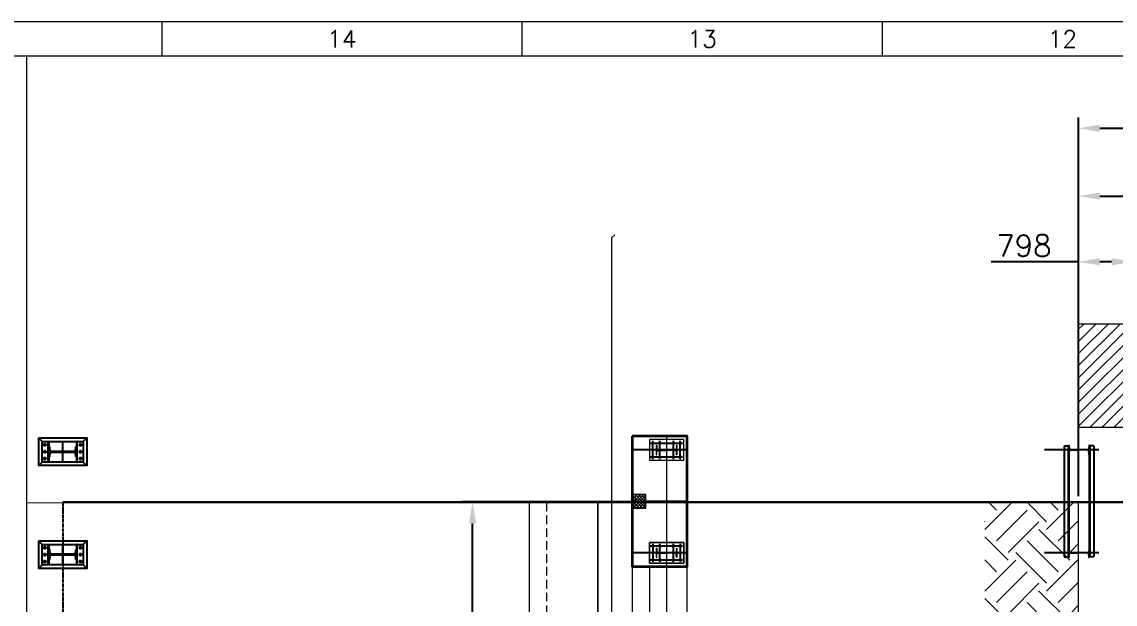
# Model space of a CAD drawing. Header units: millimetres. Extents: x -131970 to 468030, y -148196 to 152489.
# Drawn here: x 49638 to 65569, y 144002 to 152489 of the extents above; entities that cross this region are included whole.
import ezdxf
from ezdxf.enums import TextEntityAlignment as Align
from ezdxf.xclip import XClip

# ---------------------------------------------------------------- set-up
doc = ezdxf.new("R2010")
doc.units = ezdxf.units.MM
doc.header["$LTSCALE"] = 500
doc.header["$XCLIPFRAME"] = 2
for name, pattern in [('BUILDING PLAN$0$CENTER2', [1.125, 0.75, -0.125, 0.125, -0.125]), ('BUILDING PLAN$0$HIDDEN', [0.375, 0.25, -0.125]), ('BUILDING PLAN$1$CENTER', [2, 1.25, -0.25, 0.25, -0.25]), ('PHANTOM', [2.5, 1.25, -0.25, 0.25, -0.25, 0.25, -0.25])]:
    doc.linetypes.add(name, pattern=pattern)
doc.layers.get('0').update_dxf_attribs({"linetype": 'CONTINUOUS'})
doc.layers.get('Defpoints').update_dxf_attribs({"linetype": 'CONTINUOUS'})
for name, color, linetype, lineweight in [('0 DIMENSION', 1, 'CONTINUOUS', 13), ('0 REF', 8, 'PHANTOM', 9), ('BUILDING PLAN$0$VOLL', 2, 'CONTINUOUS', 25), ('TEMPLATE', 7, 'CONTINUOUS', 20)]:
    doc.layers.add(name, color=color, linetype=linetype, lineweight=lineweight)
for name, color, linetype in [('BUILDING PLAN$0$3', 3, 'CONTINUOUS'), ('BUILDING PLAN$0$CL', 1, 'BUILDING PLAN$1$CENTER'), ('BUILDING PLAN$0$DIM', 1, 'CONTINUOUS'), ('BUILDING PLAN$0$DIMTEXT', 7, 'CONTINUOUS'), ('BUILDING PLAN$0$LAYER1', 1, 'CONTINUOUS')]:
    doc.layers.add(name, color=color, linetype=linetype)
doc.styles.add('ROMANS', font='romans.shx')
doc.styles.add('rs', font='romans.shx')
doc.dimstyles.new('ISO-100', dxfattribs={"dimscale": 125, "dimtxt": 2.5, "dimasz": 2.5, "dimexe": 1.25, "dimexo": 0.625, "dimtad": 1, "dimdsep": 46, "dimtxsty": 'rs', "dimcen": 2.5, "dimclrt": 7, "dimadec": 0, "dimazin": 0, "dimtfac": 1, "dimtmove": 0, "dimatfit": 3, "dimfxl": 1, "dimarcsym": 0})
pattern_1 = [(315, (-2698977.083, 1255755.943), (11.22532015, 11.22532015), []), (45, (-2698977.083, 1255755.943), (-11.22532015, 11.22532015), [])]

# ---------------------------------------------------------------- blocks, each defined once
blk = doc.blocks.new('*D268')
at = {"layer": '0 DIMENSION', "color": 0, "linetype": 'ByBlock', "lineweight": -2, "transparency": 16777216}
for p, q in [((65033, 148162), (65033, 150105)), ((106645, 146528), (106645, 150105)), ((65345, 149949), (106332, 149949))]:
    blk.add_line(p, q, dxfattribs=at)
at = {"layer": '0 DIMENSION', "color": 0, "linetype": 'ByBlock', "transparency": 16777216}
for points in [[(65345, 150001), (65345, 149897), (65033, 149949)], [(106332, 150001), (106332, 149897), (106645, 149949)]]:
    blk.add_solid(points, dxfattribs=at)
at = {"layer": 'Defpoints', "color": 0, "linetype": 'ByBlock', "transparency": 16777216}
for p in [(106645, 149949), (65033, 148084), (106645, 146450)]:
    blk.add_point(p, dxfattribs=at)
at = {"layer": '0 DIMENSION', "color": 7, "linetype": 'ByBlock', "transparency": 16777216, "insert": (85839, 150183), "char_height": 312.5, "attachment_point": 5, "style": 'rs'}
blk.add_mtext('41612.5', dxfattribs=at)
blk = doc.blocks.new('BUILDING PLAN$0$A$C724942FE')
at = {"layer": 'BUILDING PLAN$0$DIMTEXT', "linetype": 'Continuous', "lineweight": 9}
for p, q in [((0.1, 149.9), (70.1, 149.9)), ((0.1, 149.9), (0.1, 149.3)), ((2.4, 146.8), (30.2, 145.2)), ((32.6, 142.7), (32.6, 74.9)), ((37.6, 142.7), (37.6, 74.9)), ((67.7, 146.8), (39.9, 145.2)), ((70.1, 149.9), (70.1, 149.3)), ((0.1, -0.1), (0.1, 0.6)), ((2.4, 3.1), (30.2, 4.7)), ((32.6, 7.2), (32.6, 74.9)), ((37.6, 7.2), (37.6, 74.9)), ((67.7, 3.1), (39.9, 4.7)), ((70.1, -0.1), (70.1, 0.6)), ((0.1, -0.1), (70.1, -0.1))]:
    blk.add_line(p, q, dxfattribs=at)
for centre, start, end in [((2.6, 149.3), 180, 266.72951), ((30.1, 142.7), 0, 86.72951), ((40.1, 142.7), 93.27049, 180), ((67.6, 149.3), 273.27049, 0), ((2.6, 0.6), 93.27049, 180), ((30.1, 7.2), 273.27049, 0), ((40.1, 7.2), 180, 266.72951), ((67.6, 0.6), 0, 86.72951)]:
    blk.add_arc(centre, 2.5, start, end, dxfattribs=at)
blk = doc.blocks.new('BUILDING PLAN$0$A$C6CCB4269')
at = {"layer": 'BUILDING PLAN$0$DIMTEXT', "linetype": 'Continuous', "lineweight": 5}
h = blk.add_hatch(dxfattribs=at)
h.set_pattern_fill('ANSI37', color=256, scale=5, angle=270, style=0)
h.set_pattern_definition(pattern_1)
h.paths.add_polyline_path([(525.2, 399.9), (475.2, 399.9), (475.2, 299.9), (525.2, 299.9)])
h.paths.add_polyline_path([(425.2, 399.9), (425.2, 299.9), (475.2, 299.9), (475.2, 399.9)])
h = blk.add_hatch(dxfattribs=at)
h.set_pattern_fill('ANSI37', color=256, scale=5, angle=270, style=0)
h.set_pattern_definition(pattern_1)
h.paths.add_polyline_path([(525.2, 399.9), (475.2, 399.9), (475.2, 299.9), (525.2, 299.9)])
h.paths.add_polyline_path([(425.2, 399.9), (425.2, 299.9), (475.2, 299.9), (475.2, 399.9)])
at = {"layer": 'BUILDING PLAN$0$CL', "ltscale": 500}
for p, q in [((100.7, -0.1), (100.7, 400.4)), ((475.2, -0.1), (475.2, 400.4)), ((850.2, -0.1), (850.2, 400.4)), ((166.5, 249.9), (33.9, 249.9)), ((166.5, 249.9), (33.9, 249.9)), ((50.2, 266.2), (50.2, 33.6)), ((50.2, 266.2), (50.2, 33.6)), ((150.2, 266.2), (150.2, 33.6)), ((150.2, 266.2), (150.2, 33.6)), ((783.9, 249.9), (916.5, 249.9)), ((783.9, 249.9), (916.5, 249.9)), ((800.2, 266.2), (800.2, 33.6)), ((800.2, 266.2), (800.2, 33.6)), ((900.2, 266.2), (900.2, 33.6)), ((900.2, 266.2), (900.2, 33.6)), ((166.5, 199.9), (33.9, 199.9)), ((166.5, 199.9), (33.9, 199.9)), ((916.5, 199.9), (783.9, 199.9)), ((916.5, 199.9), (783.9, 199.9)), ((166.5, 99.9), (33.9, 99.9)), ((166.5, 99.9), (33.9, 99.9)), ((916.5, 99.9), (783.9, 99.9)), ((916.5, 99.9), (783.9, 99.9)), ((166.5, 49.9), (33.9, 49.9)), ((166.5, 49.9), (33.9, 49.9)), ((783.9, 49.9), (916.5, 49.9)), ((783.9, 49.9), (916.5, 49.9))]:
    blk.add_line(p, q, dxfattribs=at)
at = {"layer": 'BUILDING PLAN$0$CL', "lineweight": 9, "ltscale": 200}
blk.add_line((0.2, 149.9), (950.2, 149.9), dxfattribs=at)
at = {"layer": 'BUILDING PLAN$0$DIMTEXT', "linetype": 'Continuous', "lineweight": 9}
for p, q in [((100.2, 274.9), (100.2, 249.9)), ((100.2, 274.9), (100.2, 249.9)), ((850.2, 274.9), (850.2, 249.9)), ((850.2, 274.9), (850.2, 249.9))]:
    blk.add_line(p, q, dxfattribs=at)
at = {"layer": 'BUILDING PLAN$0$DIMTEXT', "color": 4, "lineweight": 35}
blk.add_lwpolyline([(0.2, 400.4), (950.2, 400.4), (950.2, -0.1), (0.2, -0.1)], close=True, dxfattribs=at)
blk.add_lwpolyline([(0.2, 400.4), (950.2, 400.4), (950.2, -0.1), (0.2, -0.1)], close=True, dxfattribs=at)
at = {"layer": 'BUILDING PLAN$0$DIMTEXT', "color": 4, "lineweight": 20}
blk.add_lwpolyline([(0.2, 400.4), (950.2, 400.4), (950.2, -0.1), (0.2, -0.1)], close=True, dxfattribs=at)
blk.add_lwpolyline([(0.2, 400.4), (950.2, 400.4), (950.2, -0.1), (0.2, -0.1)], close=True, dxfattribs=at)
at = {"layer": 'BUILDING PLAN$0$DIMTEXT', "linetype": 'Continuous', "lineweight": 9}
for points in [[(425.2, 399.9), (525.2, 399.9), (525.2, 299.9), (425.2, 299.9)], [(425.2, 399.9), (525.2, 399.9), (525.2, 299.9), (425.2, 299.9)], [(425.2, 399.9), (525.2, 399.9), (525.2, 299.9), (425.2, 299.9)], [(425.2, 399.9), (525.2, 399.9), (525.2, 299.9), (425.2, 299.9)], [(25.2, 274.9), (175.2, 274.9), (175.2, 24.9), (25.2, 24.9)], [(25.2, 274.9), (175.2, 274.9), (175.2, 24.9), (25.2, 24.9)], [(775.2, 274.9), (925.2, 274.9), (925.2, 24.9), (775.2, 24.9)], [(925.2, 274.9), (775.2, 274.9), (775.2, 24.9), (925.2, 24.9)], [(775.2, 274.9), (925.2, 274.9), (925.2, 24.9), (775.2, 24.9)], [(925.2, 274.9), (775.2, 274.9), (775.2, 24.9), (925.2, 24.9)]]:
    blk.add_lwpolyline(points, close=True, dxfattribs=at)
for centre in [(50.2, 249.9), (50.2, 249.9), (100.2, 249.9), (100.2, 249.9), (150.2, 249.9), (150.2, 249.9), (800.2, 249.9), (800.2, 249.9), (850.2, 249.9), (850.2, 249.9), (900.2, 249.9), (900.2, 249.9), (50.2, 199.9), (50.2, 199.9), (150.2, 199.9), (150.2, 199.9), (800.2, 199.9), (800.2, 199.9), (900.2, 199.9), (900.2, 199.9), (50.2, 99.9), (50.2, 99.9), (150.2, 99.9), (150.2, 99.9), (800.2, 99.9), (800.2, 99.9), (900.2, 99.9), (900.2, 99.9), (50.2, 49.9), (50.2, 49.9), (100.2, 49.9), (100.2, 49.9), (150.2, 49.9), (150.2, 49.9), (800.2, 49.9), (800.2, 49.9), (850.2, 49.9), (850.2, 49.9), (900.2, 49.9), (900.2, 49.9)]:
    blk.add_circle(centre, 7.5, dxfattribs=at)
for p in [(65.6, 75), (815.2, 75)]:
    blk.add_blockref('BUILDING PLAN$0$A$C724942FE', p, dxfattribs=at)
blk = doc.blocks.new('BUILDING PLAN$0$A$C2D5647E8')
for p, q in [((58.2, 299.7), (733.2, 299.7)), ((58.2, 299.7), (58.2, 272.7)), ((58.2, 275.2), (733.2, 275.2)), ((58.2, 272.7), (733.2, 272.7)), ((733.2, 299.7), (733.2, 272.7)), ((58.2, 147.7), (733.2, 147.7)), ((58.2, 120.7), (58.2, 147.7)), ((58.2, 145.2), (733.2, 145.2)), ((733.2, 120.7), (733.2, 147.7)), ((58.2, 120.7), (733.2, 120.7))]:
    blk.add_line(p, q)
at = {"layer": 'BUILDING PLAN$0$CL', "ltscale": 500}
for p, q in [((83.2, 330.9), (83.2, -0.1)), ((708.2, 330.9), (708.2, -0.1))]:
    blk.add_line(p, q, dxfattribs=at)
at = {"layer": 'BUILDING PLAN$0$DIMTEXT', "linetype": 'Continuous', "lineweight": 9, "xscale": 0.8333, "yscale": 0.8333, "zscale": 0.8333}
for p in [(54, 147.7), (679, 147.7)]:
    blk.add_blockref('BUILDING PLAN$0$A$C724942FE', p, dxfattribs=at)
blk = doc.blocks.new('BUILDING PLAN')
at = {"color": 2, "linetype": 'BUILDING PLAN$0$HIDDEN', "lineweight": 20, "ltscale": 500}
for p, q in [((-31768.5, 3840.5), (-31768.8, 750)), ((-31719.4, 3885.6), (-31768.5, 3840.5)), ((-31768.5, 3840.5), (-31768.5, 750)), ((-31768.8, 750), (-31768.5, -750)), ((-32968.5, -18.4), (-32968.5, -34805.4)), ((-31768.9, -750), (-31769.1, -3832.5)), ((-31768.5, -750), (-31768.5, -3833.2))]:
    blk.add_line(p, q, dxfattribs=at)
at = {"color": 2, "linetype": 'BUILDING PLAN$0$HIDDEN', "lineweight": 20}
blk.add_line((-32718.5, -18.3), (-32718.5, -14935.4), dxfattribs=at)
at = {"color": 9, "linetype": 'ByBlock', "lineweight": -2}
blk.add_lwpolyline([(76653.2, 0), (76653.2, -34787), (-46749.3, -34807.7), (-46749.3, -20.7)], close=True, dxfattribs=at)
at = {"color": 2, "linetype": 'BUILDING PLAN$0$HIDDEN', "lineweight": 20, "ltscale": 500}
blk.add_lwpolyline([(-31968.5, -34805.2), (-31968.5, -18.2), (-31968.5, -18.2), (-31968.5, -34805.2)], close=True, dxfattribs=at)
at = {"layer": 'BUILDING PLAN$0$3'}
for points in [[(-40067.5, 874), (-39467.5, 874), (-39467.5, 574), (-40067.5, 574)], [(-39979.5, 874), (-39967.5, 874), (-39967.5, 574), (-39979.5, 574)], [(-39555.5, 874), (-39567.5, 874), (-39567.5, 574), (-39555.5, 574)], [(-40067.5, -626), (-39467.5, -626), (-39467.5, -926), (-40067.5, -926)], [(-39979.5, -626), (-39967.5, -626), (-39967.5, -926), (-39979.5, -926)], [(-39555.5, -626), (-39567.5, -626), (-39567.5, -926), (-39555.5, -926)]]:
    blk.add_lwpolyline(points, close=True, dxfattribs=at)
for points in [[(-39567.5, 794), (-39573.2, 794, 0.3738847), (-39580.1, 788), (-39586.8, 740.6, -0.3738847), (-39600.6, 728.5), (-39934.4, 728.5, -0.3738847), (-39948.3, 740.6), (-39954.9, 788, 0.3738847), (-39961.9, 794), (-39967.5, 794), (-39967.5, 654), (-39961.9, 654, 0.3738847), (-39954.9, 660), (-39948.3, 707.4, -0.3738847), (-39934.4, 719.5), (-39600.6, 719.5, -0.3738847), (-39586.8, 707.4), (-39580.1, 660, 0.3738847), (-39573.2, 654), (-39567.5, 654)], [(-39567.5, -706), (-39573.2, -706, 0.3738847), (-39580.1, -712), (-39586.8, -759.4, -0.3738847), (-39600.6, -771.5), (-39934.4, -771.5, -0.3738847), (-39948.3, -759.4), (-39954.9, -712, 0.3738847), (-39961.9, -706), (-39967.5, -706), (-39967.5, -846), (-39961.9, -846, 0.3738847), (-39954.9, -840), (-39948.3, -792.6, -0.3738847), (-39934.4, -780.5), (-39600.6, -780.5, -0.3738847), (-39586.8, -792.6), (-39580.1, -840, 0.3738847), (-39573.2, -846), (-39567.5, -846)]]:
    blk.add_lwpolyline(points, format="xyb", close=True, dxfattribs=at)
at = {"layer": 'BUILDING PLAN$0$CL', "color": 8, "lineweight": 9, "ltscale": 500}
for p, q in [((-39767.5, 0), (74631.7, 0)), ((-24967.5, 0), (-24967.5, -34804))]:
    blk.add_line(p, q, dxfattribs=at)
at = {"layer": 'BUILDING PLAN$0$CL', "lineweight": 9, "ltscale": 500}
blk.add_line((-30967.5, 0), (-30967.5, -34805), dxfattribs=at)
at = {"layer": 'BUILDING PLAN$0$DIM'}
for p, q in [((-39767.5, 574), (-39767.5, 874)), ((-39767.5, -926), (-39767.5, -626))]:
    blk.add_line(p, q, dxfattribs=at)
at = {"layer": 'BUILDING PLAN$0$DIMTEXT', "linetype": 'Continuous', "lineweight": 9}
for p, q in [((-31468.5, -18.1), (-31468.5, -34805.1)), ((-31218.5, -950), (-31218.5, -3882.5))]:
    blk.add_line(p, q, dxfattribs=at)
at = {"layer": 'BUILDING PLAN$0$DIMTEXT', "color": 4, "lineweight": 35}
blk.add_lwpolyline([(-31468.5, 950), (-31468.5, -950), (-30667.5, -950), (-30667.5, 950), (-31468.5, 950)], close=True, dxfattribs=at)
at = {"layer": 'BUILDING PLAN$0$LAYER1', "linetype": 'BUILDING PLAN$0$CENTER2'}
for p, q in [((-40001.8, 824), (-40053.3, 824)), ((-40027.5, 798.2), (-40027.5, 849.8)), ((-39533.3, 824), (-39481.8, 824)), ((-39507.5, 798.2), (-39507.5, 849.8)), ((-40067.5, 724), (-39467.5, 724)), ((-40001.8, 724), (-40053.3, 724)), ((-40027.5, 698.2), (-40027.5, 749.8)), ((-40027.5, 598.2), (-40027.5, 649.8)), ((-39533.3, 724), (-39481.8, 724)), ((-39507.5, 698.2), (-39507.5, 749.8)), ((-39507.5, 598.2), (-39507.5, 649.8)), ((-40001.8, 624), (-40053.3, 624)), ((-39533.3, 624), (-39481.8, 624)), ((-40067.5, -776), (-39467.5, -776)), ((-40001.8, -676), (-40053.3, -676)), ((-40001.8, -776), (-40053.3, -776)), ((-40027.5, -701.8), (-40027.5, -650.2)), ((-40027.5, -801.8), (-40027.5, -750.2)), ((-39533.3, -676), (-39481.8, -676)), ((-39533.3, -776), (-39481.8, -776)), ((-39507.5, -701.8), (-39507.5, -650.2)), ((-39507.5, -801.8), (-39507.5, -750.2)), ((-40001.8, -876), (-40053.3, -876)), ((-40027.5, -901.8), (-40027.5, -850.2)), ((-39533.3, -876), (-39481.8, -876)), ((-39507.5, -901.8), (-39507.5, -850.2))]:
    blk.add_line(p, q, dxfattribs=at)
at = {"layer": 'BUILDING PLAN$0$LAYER1', "linetype": 'BUILDING PLAN$1$CENTER', "ltscale": 0.0625}
blk.add_line((-39767.5, -19.5), (-39767.5, -34806.5), dxfattribs=at)
at = {"layer": 'BUILDING PLAN$0$VOLL'}
for p, q in [((-40067.5, 874), (-40117.5, 924)), ((-39467.5, 874), (-39417.5, 924)), ((-40067.5, 574), (-40117.5, 524)), ((-39467.5, 574), (-39417.5, 524)), ((-40067.5, -626), (-40117.5, -576)), ((-39467.5, -626), (-39417.5, -576)), ((-40067.5, -926), (-40117.5, -976)), ((-39467.5, -926), (-39417.5, -976))]:
    blk.add_line(p, q, dxfattribs=at)
for points in [[(-40117.5, 924), (-39417.5, 924), (-39417.5, 524), (-40117.5, 524)], [(-40117.5, -576), (-39417.5, -576), (-39417.5, -976), (-40117.5, -976)]]:
    blk.add_lwpolyline(points, close=True, dxfattribs=at)
for centre in [(-40027.5, 824), (-39507.5, 824), (-40027.5, 724), (-40027.5, 624), (-39507.5, 724), (-39507.5, 624), (-40027.5, -676), (-40027.5, -776), (-39507.5, -676), (-39507.5, -776), (-40027.5, -876), (-39507.5, -876)]:
    blk.add_circle(centre, 13.5, dxfattribs=at)
at = {"layer": 'BUILDING PLAN$0$DIMTEXT', "linetype": 'Continuous', "lineweight": 9}
for name, p, xscale, yscale, zscale, rotation in [('BUILDING PLAN$0$A$C6CCB4269', (-30667.7, 950.4), -2, 2, 2, 90), ('BUILDING PLAN$0$A$C2D5647E8', (-25461.9, 949.9), 2.400505369999998, 2.400505369999998, 2.400505369999998, 270)]:
    blk.add_blockref(name, p, dxfattribs=dict(at, xscale=xscale, yscale=yscale, zscale=zscale, rotation=rotation))
blk = doc.blocks.new('FRAME A1')
at = {"color": 7}
blk.add_lwpolyline([(-874.843704, 11.084145), (-53.843704, 11.084145), (-53.843704, 595.084145), (-874.843704, 595.084145)], close=True, dxfattribs=at)
at = {"layer": 'TEMPLATE'}
for p, q in [((-783.843704, 600.084145), (-783.843704, 595.084145)), ((-731.343704, 600.084145), (-731.343704, 595.084145)), ((-678.843704, 600.084145), (-678.843704, 595.084145))]:
    blk.add_line(p, q, dxfattribs=at)
at = {"layer": 'TEMPLATE', "color": 5}
blk.add_lwpolyline([(-889.843704, 6.084145), (-48.843704, 6.084145), (-48.843704, 600.084145), (-889.843704, 600.084145)], close=True, dxfattribs=at)
at = {"layer": 'TEMPLATE', "ltscale": 50, "style": 'ROMANS'}
for s, p in [('14', (-757.593704, 597.584145)), ('13', (-705.093704, 597.584145)), ('12', (-652.593704, 597.584145))]:
    blk.add_text(s, height=2.5, dxfattribs=at).set_placement(p, align=Align.MIDDLE_CENTER)
blk = doc.blocks.new('*D269')
at = {"layer": '0 DIMENSION', "color": 0, "linetype": 'ByBlock', "lineweight": -2, "transparency": 16777216}
for p, q in [((59254, 145492), (56049, 145492)), ((56206, 134463), (56206, 145179)), ((59254, 134151), (56049, 134151))]:
    blk.add_line(p, q, dxfattribs=at)
at = {"layer": '0 DIMENSION', "color": 0, "linetype": 'ByBlock', "transparency": 16777216}
for points in [[(56154, 145179), (56258, 145179), (56206, 145492)], [(56154, 134463), (56258, 134463), (56206, 134151)]]:
    blk.add_solid(points, dxfattribs=at)
at = {"layer": 'Defpoints', "color": 0, "linetype": 'ByBlock', "transparency": 16777216}
for p in [(56206, 145492), (59333, 145492), (59333, 134151)]:
    blk.add_point(p, dxfattribs=at)
at = {"layer": '0 DIMENSION', "color": 7, "linetype": 'ByBlock', "transparency": 16777216, "insert": (55971, 139821), "char_height": 312.5, "attachment_point": 5, "rotation": 90, "style": 'rs'}
blk.add_mtext('11341', dxfattribs=at)
blk = doc.blocks.new('*D281')
at = {"layer": '0 DIMENSION', "color": 0, "linetype": 'ByBlock', "lineweight": -2, "transparency": 16777216}
for p, q in [((65033, 145578), (65033, 149149)), ((65830, 144628), (65830, 149149)), ((65033, 148992), (63760, 148992)), ((65518, 148992), (65345, 148992))]:
    blk.add_line(p, q, dxfattribs=at)
at = {"layer": '0 DIMENSION', "color": 0, "linetype": 'ByBlock', "transparency": 16777216}
for points in [[(65345, 149044), (65345, 148940), (65033, 148992)], [(65518, 149044), (65518, 148940), (65830, 148992)]]:
    blk.add_solid(points, dxfattribs=at)
at = {"layer": 'Defpoints', "color": 0, "linetype": 'ByBlock', "transparency": 16777216}
for p in [(65033, 148992), (65033, 145500), (65830, 144550)]:
    blk.add_point(p, dxfattribs=at)
at = {"layer": '0 DIMENSION', "color": 7, "linetype": 'ByBlock', "transparency": 16777216, "insert": (64240, 149227), "char_height": 312.5, "attachment_point": 5, "style": 'rs'}
blk.add_mtext('798', dxfattribs=at)
blk = doc.blocks.new('*D326')
at = {"layer": '0 DIMENSION', "color": 0, "linetype": 'ByBlock', "lineweight": -2, "transparency": 16777216}
for p, q in [((65033, 149614), (65033, 151094)), ((112645, 145578), (112645, 151094)), ((65345, 150938), (112332, 150938))]:
    blk.add_line(p, q, dxfattribs=at)
at = {"layer": '0 DIMENSION', "color": 0, "linetype": 'ByBlock', "transparency": 16777216}
for points in [[(65345, 150990), (65345, 150886), (65033, 150938)], [(112332, 150990), (112332, 150886), (112645, 150938)]]:
    blk.add_solid(points, dxfattribs=at)
at = {"layer": 'Defpoints', "color": 0, "linetype": 'ByBlock', "transparency": 16777216}
for p in [(112645, 150938), (65033, 149536), (112645, 145500)]:
    blk.add_point(p, dxfattribs=at)
at = {"layer": '0 DIMENSION', "color": 7, "linetype": 'ByBlock', "transparency": 16777216, "insert": (88839, 151172), "char_height": 312.5, "attachment_point": 5, "style": 'rs'}
blk.add_mtext('47612.5 SPACE USED IN REV-6', dxfattribs=at)

msp = doc.modelspace()

# ---------------------------------------------------------------- hatches: boundary and pattern name
at = {"layer": '0 REF', "linetype": 'Continuous'}
h = msp.add_hatch(dxfattribs=at)
h.set_pattern_fill('ANSI31', color=256, scale=1000)
h.set_pattern_definition([(45, (156491.94, 131983.51), (-88.38835, 88.38835), [])])
h.paths.add_polyline_path([(106645, 148083.513), (65032.5, 148083.513), (65032.5, 146583.513), (106645, 146583.513)])

# ---------------------------------------------------------------- linework, layer by layer
msp.add_lwpolyline([(106645, 148083.513), (65032.5, 148083.513), (65032.5, 146583.513), (106645, 146583.513)], close=True, dxfattribs=at)

# ---------------------------------------------------------------- dimensions: what is measured, and where the dimension line sits
at = {"layer": '0 DIMENSION', "linetype": 'ByBlock'}
dim = msp.add_linear_dim(base=(106645, 149949.008), p1=(65032.5, 148083.513), p2=(106645, 146450.189), angle=180, dimstyle='ISO-100', dxfattribs=at)
dim.commit()
dim.dimension.update_dxf_attribs({"geometry": '*D268', "text_midpoint": (85838.75, 150183.383)})

# ---------------------------------------------------------------- next in the draw order: block references
ref = msp.add_blockref('BUILDING PLAN', (90000, 145500), dxfattribs=at)
XClip(ref).set_block_clipping_path([(-40296.2847446482, -27160.9180562167), (34674.8181025925, 6489.0819437833)])

# ---------------------------------------------------------------- next in the draw order: hatches: boundary and pattern name
at = {"layer": '0 REF'}
h = msp.add_hatch(dxfattribs=at)
h.set_pattern_fill('EARTH', color=256, scale=100, angle=45)
h.set_pattern_definition([(45, (91846.9, 486901.9), (0, 898.0256), [635, -635]), (45, (91678.5, 487070.3), (0, 898.0256), [635, -635]), (45, (91510.15, 487238.7), (0, 898.0256), [635, -635]), (135, (91510.15, 487350.9), (-898.0256, 0), [635, -635]), (135, (91678.5, 487519.3), (-898.0256, 0), [635, -635]), (135, (91846.9, 487687.7), (-898.0256, 0), [635, -635])])
h.paths.add_polyline_path([(63668.21, 134150.5), (65032.5, 134150.5), (65032.5, 145491.562), (63668.21, 145491.562)])

# ---------------------------------------------------------------- next in the draw order: linework, layer by layer
at = {"layer": '0 DIMENSION', "linetype": 'ByBlock'}
msp.add_lwpolyline([(59332.508, 145491.562), (65032.5, 145491.562), (65032.5, 134150.5), (59332.508, 134150.5)], close=True, dxfattribs=at)

# ---------------------------------------------------------------- next in the draw order: block references
at = {"layer": '0 DIMENSION', "linetype": 'ByBlock', "xscale": 100, "yscale": 100}
msp.add_blockref('FRAME A1', (130059.189, 92480.667), dxfattribs=at)

# ---------------------------------------------------------------- next in the draw order: dimensions: what is measured, and where the dimension line sits
at = {"layer": '0 DIMENSION', "linetype": 'ByBlock'}
dim = msp.add_linear_dim(base=(112645, 150938.018), p1=(65032.5, 149535.557), p2=(112645, 145500), text='<> SPACE USED IN REV-6', dimstyle='ISO-100', dxfattribs=at)
dim.commit()
dim.dimension.update_dxf_attribs({"geometry": '*D326', "text_midpoint": (88838.75, 151172.393)})
dim = msp.add_linear_dim(base=(65032.5, 148992.309), p1=(65830.056, 144549.812), p2=(65032.5, 145500), dimstyle='ISO-100', override={"dimdec": 0}, dxfattribs=at)
dim.commit()
dim.dimension.update_dxf_attribs({"geometry": '*D281', "text_midpoint": (64240.09, 149226.684)})
dim = msp.add_linear_dim(base=(56205.659, 145491.562), p1=(59332.508, 134150.5), p2=(59332.508, 145491.562), angle=90, dimstyle='ISO-100', override={"dimdec": 0}, dxfattribs=at)
dim.commit()
dim.dimension.update_dxf_attribs({"geometry": '*D269', "text_midpoint": (55971.284, 139821.031)})

doc.saveas('drawing.dxf')
